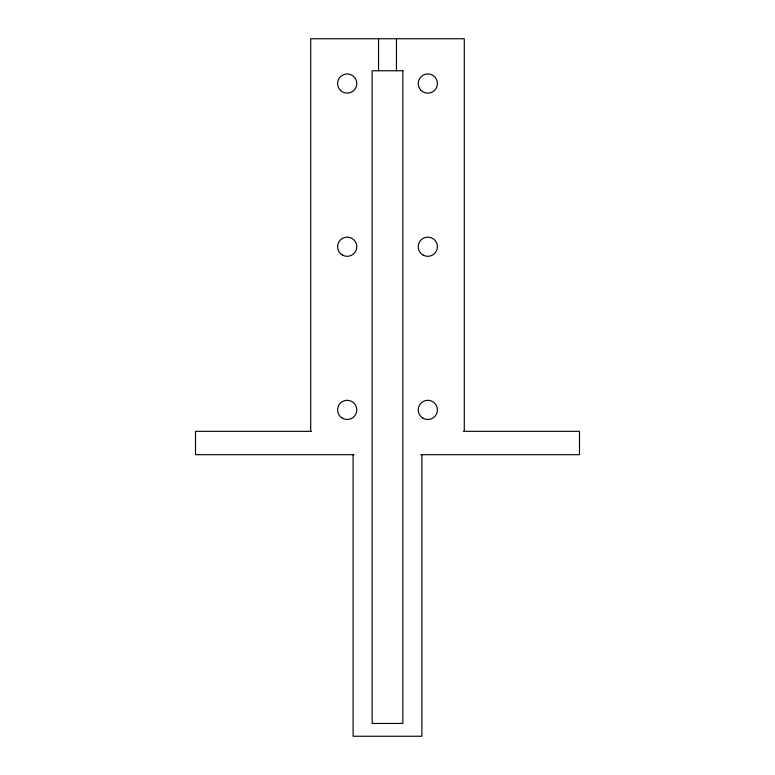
<?xml version="1.0" encoding="UTF-8"?>
<svg xmlns="http://www.w3.org/2000/svg" width="775" height="775" viewBox="0 0 775 775"><rect width="100%" height="100%" fill="white"/><g stroke="black" fill="none" stroke-linecap="round" stroke-linejoin="round"><path stroke-width="1.16" d="M311.434 431.336L195.523 431.336L195.523 454.692L353.962 454.692M463.566 431.336L579.477 431.336L579.477 454.692L421.038 454.692M464.293 431.336L464.293 38.75L310.707 38.75L310.707 431.336M421.891 454.692L421.891 736.25L353.109 736.25L353.109 454.692M396.461 38.75L396.461 70.748M378.539 38.75L378.539 70.748M402.855 70.748L372.145 70.748L372.145 723.453L402.855 723.453L402.855 70.748M423.014 255.033A9.6 9.6 0 0 0 437.41 246.721A9.6 9.6 0 0 0 423.014 238.409A9.6 9.6 0 0 0 423.014 255.033M421.028 90.326A9.6 9.6 0 0 0 437.09 86.025A9.6 9.6 0 0 0 425.33 74.274A9.6 9.6 0 0 0 421.028 90.326M423.014 418.209A9.6 9.6 0 0 0 437.41 409.897A9.6 9.6 0 0 0 423.014 401.586A9.6 9.6 0 0 0 423.014 418.209M342.385 418.209A9.6 9.6 0 0 0 356.781 409.897A9.6 9.6 0 0 0 342.385 401.586A9.6 9.6 0 0 0 342.385 418.209M340.399 90.326A9.6 9.6 0 0 0 356.461 86.025A9.6 9.6 0 0 0 344.701 74.274A9.6 9.6 0 0 0 340.399 90.326M342.385 255.033A9.6 9.6 0 0 0 356.781 246.721A9.6 9.6 0 0 0 342.385 238.409A9.6 9.6 0 0 0 342.385 255.033"/></g></svg>
